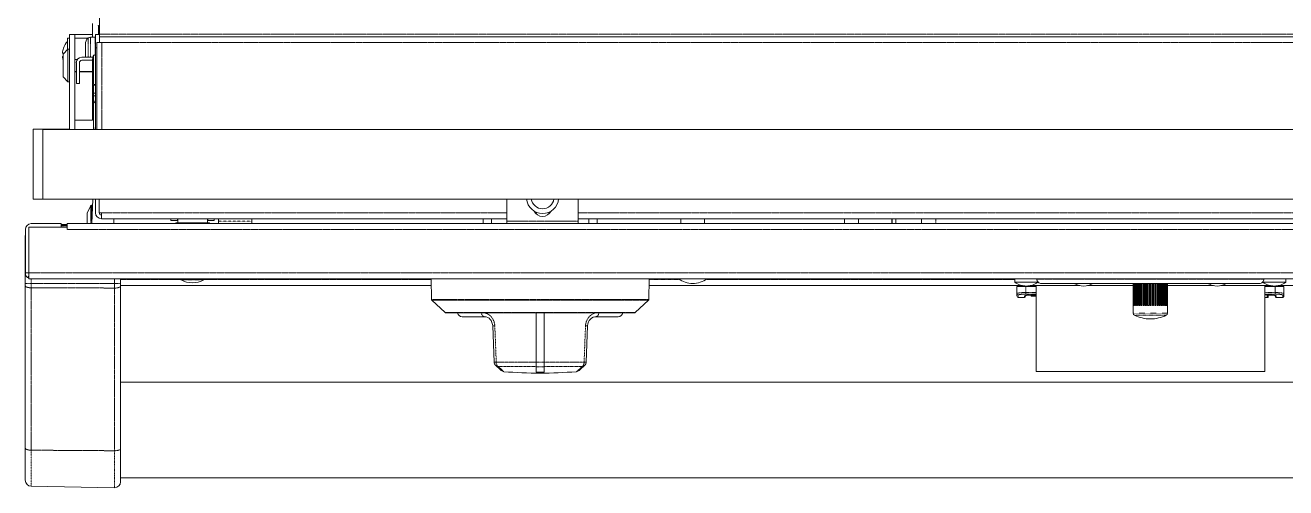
# Model space of a CAD drawing. Header units: millimetres. Extents: x 60499 to 556746, y 248297 to 497145.
# Drawn here: x 493954 to 507833, y 451664 to 456752 of the extents above; entities that cross this region are included whole.
import ezdxf

# ---------------------------------------------------------------- set-up
doc = ezdxf.new("R2010")
doc.units = ezdxf.units.MM
doc.linetypes.add('PHANTOM', pattern=[20, 10, -2, 2, -2, 2, -2])

msp = doc.modelspace()

# ---------------------------------------------------------------- linework, layer by layer
at = {"color": 7, "lineweight": 13, "ltscale": 0.03937}
for p, q in [((494770, 456653), (494770, 468296)), ((494442, 455609), (494442, 456650)), ((494501, 456650), (494501, 455604)), ((494770, 456623), (517899, 456623)), ((494728, 456503), (494728, 455604)), ((494741, 456563), (494741, 455604)), ((494043, 454840), (494043, 455609)), ((494148, 455609), (494148, 454840)), ((494148, 455604), (494148, 454840)), ((494148, 455604), (518503, 455604)), ((494148, 454840), (518503, 454840)), ((494415, 454569), (518269, 454569)), ((499256, 454623), (494794, 454623)), ((512641, 454623), (500043, 454623)), ((493954, 452101), (493954, 453887)), ((518663, 453963), (494021, 453963)), ((495004, 453887), (498424, 453887)), ((495004, 453884), (495004, 452095)), ((500823, 453887), (504935, 453887)), ((505083, 453887), (505083, 452941)), ((505143, 453910), (507541, 453910)), ((507603, 452941), (507603, 453887)), ((507749, 453887), (511861, 453887)), ((498585, 453587), (499623, 453587)), ((499623, 453587), (500662, 453587)), ((507603, 452941), (505083, 452941)), ((517680, 452824), (495004, 452824)), ((517680, 451774), (495004, 451774)), ((494020, 451680), (494937, 451664))]:
    msp.add_line(p, q, dxfattribs=at)
at = {"color": 7, "lineweight": 13, "ltscale": 0.004417}
msp.add_line((494696, 456622), (494696, 456770), dxfattribs=at)
at = {"color": 7, "lineweight": 13, "ltscale": 0.00175}
msp.add_line((494442, 456650), (494501, 456650), dxfattribs=at)
at = {"color": 7, "lineweight": 13, "ltscale": 0.00575}
for p, q in [((494501, 456650), (494694, 456650)), ((494501, 455709), (494694, 455709))]:
    msp.add_line(p, q, dxfattribs=at)
at = {"color": 7, "linetype": 'PHANTOM', "lineweight": 13, "ltscale": 0.006618}
msp.add_line((494671, 456399), (494671, 456622), dxfattribs=at)
at = {"color": 7, "lineweight": 13, "ltscale": 0.001538}
msp.add_line((494671, 456622), (494723, 456622), dxfattribs=at)
at = {"color": 7, "lineweight": 13, "ltscale": 0.000842838}
msp.add_line((494694, 456650), (494694, 456622), dxfattribs=at)
at = {"color": 7, "linetype": 'PHANTOM', "lineweight": 13, "ltscale": 0.005953}
msp.add_line((494723, 456422), (494723, 456622), dxfattribs=at)
at = {"color": 7, "lineweight": 13, "ltscale": 0.006785}
msp.add_line((494727, 456422), (494727, 456650), dxfattribs=at)
at = {"color": 7, "lineweight": 13, "ltscale": 0.001285}
msp.add_line((494727, 456650), (494770, 456650), dxfattribs=at)
at = {"color": 7, "lineweight": 13, "ltscale": 0.005828}
msp.add_line((494727, 456422), (494727, 456617), dxfattribs=at)
at = {"color": 7, "linetype": 'PHANTOM', "lineweight": 13, "ltscale": 0.002956}
msp.add_line((494759, 456650), (494759, 456749), dxfattribs=at)
at = {"color": 7, "linetype": 'PHANTOM', "lineweight": 13, "ltscale": 0.03937}
for p, q in [((517899, 456653), (494770, 456653)), ((494797, 456563), (517873, 456563)), ((494797, 456563), (494797, 455604)), ((499256, 454690), (494794, 454690)), ((512641, 454690), (500043, 454690)), ((499256, 454595), (500043, 454595)), ((494415, 454504), (518269, 454504)), ((518689, 454029), (493995, 454029)), ((494937, 453909), (494020, 453912)), ((494020, 452077), (494020, 453863)), ((494937, 453861), (494020, 453863)), ((494937, 453861), (494937, 452071)), ((495004, 453956), (495669, 453956)), ((495921, 453956), (498423, 453956)), ((501450, 453956), (504851, 453956)), ((505093, 453960), (507591, 453960)), ((499623, 453735), (498427, 453735)), ((499623, 453726), (498431, 453726)), ((500820, 453735), (499623, 453735)), ((500816, 453726), (499623, 453726)), ((498576, 453591), (499623, 453591)), ((499623, 453591), (500671, 453591)), ((494020, 452077), (494937, 452071))]:
    msp.add_line(p, q, dxfattribs=at)
at = {"color": 7, "lineweight": 13, "ltscale": 0.000887473}
msp.add_line((494770, 456623), (494770, 456653), dxfattribs=at)
at = {"color": 7, "lineweight": 13, "ltscale": 0.001775}
msp.add_line((494770, 456623), (494770, 456563), dxfattribs=at)
at = {"color": 7, "lineweight": 13, "ltscale": 0.002227}
for p, q in [((494371, 456435), (494423, 456487)), ((494371, 456435), (494423, 456487)), ((494371, 456183), (494423, 456131))]:
    msp.add_line(p, q, dxfattribs=at)
at = {"color": 7, "lineweight": 13, "ltscale": 2.56816e-05}
msp.add_line((494376, 456499), (494375, 456499), dxfattribs=at)
at = {"color": 7, "lineweight": 13, "ltscale": 0.003787}
msp.add_line((494419, 456610), (494419, 456483), dxfattribs=at)
at = {"color": 7, "lineweight": 13, "ltscale": 0.000674991}
msp.add_line((494442, 456610), (494419, 456610), dxfattribs=at)
at = {"color": 7, "lineweight": 13, "ltscale": 0.000660573}
for p, q in [((494423, 456487), (494423, 456465)), ((494442, 456487), (494442, 456465))]:
    msp.add_line(p, q, dxfattribs=at)
at = {"color": 7, "lineweight": 13, "ltscale": 0.000550007}
for p, q in [((494423, 456487), (494442, 456487)), ((494423, 456487), (494442, 456487)), ((494423, 456131), (494442, 456131))]:
    msp.add_line(p, q, dxfattribs=at)
at = {"color": 7, "lineweight": 13, "ltscale": 0.003663}
msp.add_line((494442, 456610), (494442, 456487), dxfattribs=at)
at = {"color": 7, "lineweight": 13, "ltscale": 0.004316}
msp.add_line((494501, 456611), (494646, 456611), dxfattribs=at)
at = {"color": 7, "lineweight": 13, "ltscale": 0.000968633}
msp.add_line((494616, 456509), (494616, 456542), dxfattribs=at)
at = {"color": 7, "lineweight": 13, "ltscale": 1.31204e-06}
msp.add_line((494616, 456541), (494616, 456541), dxfattribs=at)
at = {"color": 7, "lineweight": 13, "ltscale": 0.000405019}
msp.add_line((494616, 456528), (494616, 456541), dxfattribs=at)
at = {"color": 7, "lineweight": 13, "ltscale": 0.000904534}
for p, q in [((494616, 456497), (494616, 456528)), ((494616, 456402), (494616, 456433))]:
    msp.add_line(p, q, dxfattribs=at)
at = {"color": 7, "lineweight": 13, "ltscale": 0.002269}
for p, q in [((494616, 456433), (494616, 456509)), ((494616, 456421), (494616, 456497))]:
    msp.add_line(p, q, dxfattribs=at)
at = {"color": 7, "linetype": 'PHANTOM', "lineweight": 13, "ltscale": 0.006311}
msp.add_line((494646, 456400), (494646, 456612), dxfattribs=at)
at = {"color": 7, "lineweight": 13, "ltscale": 0.000372128}
msp.add_line((494728, 456503), (494741, 456503), dxfattribs=at)
at = {"color": 7, "lineweight": 13, "ltscale": 0.000644624}
msp.add_line((494762, 456563), (494741, 456563), dxfattribs=at)
at = {"color": 7, "lineweight": 13, "ltscale": 0.000242879}
msp.add_line((494770, 456563), (494762, 456563), dxfattribs=at)
at = {"color": 7, "lineweight": 13, "ltscale": 0.000775014}
for p, q in [((494770, 456563), (494797, 456563)), ((496081, 454569), (496081, 454595)), ((496448, 454569), (496448, 454595)), ((499256, 454595), (499256, 454569)), ((500043, 454595), (500043, 454569)), ((494415, 454504), (494415, 454530))]:
    msp.add_line(p, q, dxfattribs=at)
at = {"color": 7, "lineweight": 13, "ltscale": 0.00034918}
msp.add_line((494376, 456445), (494364, 456445), dxfattribs=at)
at = {"color": 7, "lineweight": 13, "ltscale": 0.000151837}
msp.add_line((494364, 456407), (494369, 456407), dxfattribs=at)
at = {"color": 7, "lineweight": 13, "ltscale": 0.000464732}
msp.add_line((494371, 456435), (494371, 456419), dxfattribs=at)
at = {"color": 7, "lineweight": 13, "ltscale": 0.00701}
msp.add_line((494371, 456183), (494371, 456419), dxfattribs=at)
at = {"color": 7, "lineweight": 13, "ltscale": 0.009964}
for p, q in [((494423, 456131), (494423, 456465)), ((494442, 456465), (494442, 456131))]:
    msp.add_line(p, q, dxfattribs=at)
at = {"color": 7, "lineweight": 13, "ltscale": 0.000834097}
msp.add_line((494501, 456376), (494529, 456376), dxfattribs=at)
at = {"color": 7, "lineweight": 13, "ltscale": 0.000834127}
msp.add_line((494501, 456376), (494529, 456376), dxfattribs=at)
at = {"color": 7, "lineweight": 13, "ltscale": 0.006775}
for p, q in [((494517, 456112), (494517, 456340)), ((494550, 456112), (494550, 456340))]:
    msp.add_line(p, q, dxfattribs=at)
at = {"color": 7, "lineweight": 13, "ltscale": 0.003656}
msp.add_line((494699, 456400), (494576, 456400), dxfattribs=at)
at = {"color": 7, "lineweight": 13, "ltscale": 0.003525}
msp.add_line((494576, 456366), (494695, 456366), dxfattribs=at)
at = {"color": 7, "lineweight": 13, "ltscale": 0.000637505}
msp.add_line((494616, 456400), (494616, 456421), dxfattribs=at)
at = {"color": 7, "lineweight": 13, "ltscale": 8.29021e-05}
msp.add_line((494616, 456400), (494616, 456402), dxfattribs=at)
at = {"color": 7, "lineweight": 13, "ltscale": 0.003698}
msp.add_line((494694, 456242), (494694, 456366), dxfattribs=at)
at = {"color": 7, "lineweight": 13, "ltscale": 0.003125}
for p, q in [((494695, 456366), (494695, 456261)), ((494695, 456156), (494695, 456261)), ((494043, 455609), (494148, 455609)), ((494148, 454840), (494043, 454840))]:
    msp.add_line(p, q, dxfattribs=at)
at = {"color": 7, "lineweight": 13, "ltscale": 0.00062501}
for p, q in [((494707, 456422), (494728, 456422)), ((494707, 456422), (494728, 456422)), ((494707, 456100), (494728, 456100))]:
    msp.add_line(p, q, dxfattribs=at)
at = {"color": 7, "lineweight": 13, "ltscale": 0.004787}
for p, q in [((494707, 456422), (494707, 456261)), ((494728, 456422), (494728, 456261)), ((494707, 456261), (494707, 456100)), ((494728, 456261), (494728, 456100))]:
    msp.add_line(p, q, dxfattribs=at)
at = {"color": 7, "lineweight": 13, "ltscale": 0.000469989}
msp.add_line((494501, 456242), (494517, 456242), dxfattribs=at)
at = {"color": 7, "lineweight": 13, "ltscale": 0.000470289}
msp.add_line((494501, 456240), (494517, 456240), dxfattribs=at)
at = {"color": 7, "lineweight": 13, "ltscale": 0.00428}
msp.add_line((494550, 456242), (494694, 456242), dxfattribs=at)
at = {"color": 7, "lineweight": 13, "ltscale": 0.004155}
msp.add_line((494550, 456240), (494690, 456240), dxfattribs=at)
at = {"color": 7, "lineweight": 13, "ltscale": 5.08827e-05}
msp.add_line((494690, 456240), (494690, 456242), dxfattribs=at)
at = {"color": 7, "lineweight": 13, "ltscale": 2.88692e-05}
msp.add_line((494695, 456243), (494694, 456242), dxfattribs=at)
at = {"color": 7, "lineweight": 13, "ltscale": 0.01585}
msp.add_line((494694, 456242), (494694, 455709), dxfattribs=at)
at = {"color": 7, "lineweight": 13, "ltscale": 0.001}
msp.add_line((494517, 456112), (494550, 456112), dxfattribs=at)
at = {"color": 7, "lineweight": 13, "ltscale": 0.002554}
msp.add_line((494707, 456005), (494707, 456091), dxfattribs=at)
at = {"color": 7, "lineweight": 13, "ltscale": 0.000599779}
msp.add_line((494707, 456091), (494727, 456091), dxfattribs=at)
at = {"color": 7, "lineweight": 13, "ltscale": 0.00036537}
msp.add_line((494727, 456088), (494727, 456100), dxfattribs=at)
at = {"color": 7, "linetype": 'PHANTOM', "lineweight": 13, "ltscale": 2.52311e-05}
msp.add_line((494727, 456088), (494728, 456088), dxfattribs=at)
at = {"color": 7, "lineweight": 13, "ltscale": 0.000395587}
for p, q in [((494694, 455961), (494707, 455961)), ((494694, 455827), (494707, 455827))]:
    msp.add_line(p, q, dxfattribs=at)
at = {"color": 7, "lineweight": 13, "ltscale": 0.000624889}
for p, q in [((494707, 456005), (494728, 456005)), ((494707, 455975), (494728, 455975))]:
    msp.add_line(p, q, dxfattribs=at)
at = {"color": 7, "lineweight": 13, "ltscale": 0.000897505}
msp.add_line((494707, 456005), (494707, 455975), dxfattribs=at)
at = {"color": 7, "lineweight": 13, "ltscale": 0.001516}
msp.add_line((494707, 455924), (494707, 455975), dxfattribs=at)
at = {"color": 7, "lineweight": 13, "ltscale": 0.009517}
msp.add_line((494707, 455604), (494707, 455924), dxfattribs=at)
at = {"color": 7, "lineweight": 13, "ltscale": 0.0083}
for p, q in [((494043, 455573), (494043, 455294)), ((494043, 455153), (494043, 454875))]:
    msp.add_line(p, q, dxfattribs=at)
at = {"color": 7, "lineweight": 13, "ltscale": 0.00875}
msp.add_line((494442, 455609), (494148, 455609), dxfattribs=at)
at = {"color": 7, "lineweight": 13, "ltscale": 0.00053775}
msp.add_line((494724, 455604), (494725, 455622), dxfattribs=at)
at = {"color": 7, "lineweight": 13, "ltscale": 0.008069}
msp.add_line((494688, 454569), (494698, 454840), dxfattribs=at)
at = {"color": 7, "lineweight": 13, "ltscale": 0.004477}
for p, q in [((494728, 454690), (494728, 454840)), ((494768, 454690), (494768, 454840))]:
    msp.add_line(p, q, dxfattribs=at)
at = {"color": 7, "lineweight": 13, "ltscale": 0.00729}
for p, q in [((499256, 454840), (499256, 454595)), ((500043, 454595), (500043, 454840))]:
    msp.add_line(p, q, dxfattribs=at)
at = {"color": 7, "lineweight": 13, "ltscale": 0.003443}
msp.add_line((494635, 454685), (494635, 454569), dxfattribs=at)
at = {"color": 7, "lineweight": 13, "ltscale": 0.002582}
msp.add_line((494636, 454689), (494675, 454766), dxfattribs=at)
at = {"color": 7, "linetype": 'PHANTOM', "lineweight": 13, "ltscale": 0.003555}
msp.add_line((494636, 454689), (494636, 454569), dxfattribs=at)
at = {"color": 7, "linetype": 'PHANTOM', "lineweight": 13, "ltscale": 0.005866}
msp.add_line((494675, 454569), (494675, 454766), dxfattribs=at)
at = {"color": 7, "lineweight": 13, "ltscale": 0.000384564}
msp.add_line((494695, 454771), (494682, 454771), dxfattribs=at)
at = {"color": 7, "linetype": 'PHANTOM', "lineweight": 13, "ltscale": 0.006005}
msp.add_line((494682, 454569), (494682, 454771), dxfattribs=at)
at = {"color": 7, "lineweight": 13, "ltscale": 0.000774984}
for p, q in [((494794, 454690), (494768, 454690)), ((493995, 453963), (494021, 453963))]:
    msp.add_line(p, q, dxfattribs=at)
at = {"color": 7, "lineweight": 13, "ltscale": 0.001975}
for p, q in [((494794, 454690), (494794, 454623)), ((493995, 453963), (493995, 454029))]:
    msp.add_line(p, q, dxfattribs=at)
at = {"color": 7, "linetype": 'PHANTOM', "lineweight": 13, "ltscale": 0.000757097}
msp.add_line((499592, 454690), (499566, 454690), dxfattribs=at)
at = {"color": 7, "linetype": 'PHANTOM', "lineweight": 13, "ltscale": 0.000757082}
msp.add_line((499733, 454690), (499707, 454690), dxfattribs=at)
at = {"color": 7, "lineweight": 13, "ltscale": 0.009775}
for p, q in [((494021, 454569), (494349, 454569)), ((494021, 454530), (494349, 454530))]:
    msp.add_line(p, q, dxfattribs=at)
at = {"color": 7, "lineweight": 13, "ltscale": 0.001175}
for p, q in [((494349, 454569), (494349, 454530)), ((493995, 454028), (493956, 454028))]:
    msp.add_line(p, q, dxfattribs=at)
at = {"color": 7, "lineweight": 13, "ltscale": 0.00041391}
msp.add_line((494363, 454561), (494349, 454561), dxfattribs=at)
at = {"color": 7, "linetype": 'PHANTOM', "lineweight": 13, "ltscale": 0.000411657}
msp.add_line((494363, 454556), (494349, 454556), dxfattribs=at)
at = {"color": 7, "lineweight": 13, "ltscale": 0.000427607}
msp.add_line((494364, 454548), (494349, 454548), dxfattribs=at)
at = {"color": 7, "lineweight": 13, "ltscale": 0.000427486}
msp.add_line((494349, 454548), (494364, 454548), dxfattribs=at)
at = {"color": 7, "linetype": 'PHANTOM', "lineweight": 13, "ltscale": 0.000429499}
for p, q in [((494349, 454534), (494364, 454534)), ((494349, 454533), (494364, 454533))]:
    msp.add_line(p, q, dxfattribs=at)
at = {"color": 7, "lineweight": 13, "ltscale": 2.58618e-05}
msp.add_line((494364, 454561), (494363, 454561), dxfattribs=at)
at = {"color": 7, "linetype": 'PHANTOM', "lineweight": 13, "ltscale": 2.81146e-05}
msp.add_line((494364, 454556), (494363, 454556), dxfattribs=at)
at = {"color": 7, "lineweight": 13, "ltscale": 0.001513}
msp.add_line((494415, 454561), (494364, 454561), dxfattribs=at)
at = {"color": 7, "linetype": 'PHANTOM', "lineweight": 13, "ltscale": 0.001515}
msp.add_line((494415, 454556), (494364, 454556), dxfattribs=at)
at = {"color": 7, "lineweight": 13, "ltscale": 0.001037}
msp.add_line((494364, 454548), (494399, 454548), dxfattribs=at)
at = {"color": 7, "lineweight": 13, "ltscale": 0.001052}
msp.add_line((494399, 454548), (494364, 454548), dxfattribs=at)
at = {"color": 7, "linetype": 'PHANTOM', "lineweight": 13, "ltscale": 0.001523}
for p, q in [((494364, 454534), (494415, 454534)), ((494364, 454533), (494415, 454533))]:
    msp.add_line(p, q, dxfattribs=at)
at = {"color": 7, "lineweight": 13, "ltscale": 0.000859598}
msp.add_line((494415, 454540), (494415, 454569), dxfattribs=at)
at = {"color": 7, "lineweight": 13, "ltscale": 0.000315388}
msp.add_line((494415, 454530), (494415, 454540), dxfattribs=at)
at = {"color": 7, "linetype": 'PHANTOM', "lineweight": 13, "ltscale": 0.001613}
for p, q in [((494928, 454569), (494930, 454623)), ((499089, 454569), (499088, 454623)), ((500159, 454569), (500160, 454623)), ((503980, 454569), (503980, 454623))]:
    msp.add_line(p, q, dxfattribs=at)
at = {"color": 7, "lineweight": 13, "ltscale": 0.000587463}
for p, q in [((495559, 454604), (495559, 454623)), ((496036, 454623), (496036, 454604))]:
    msp.add_line(p, q, dxfattribs=at)
at = {"color": 7, "lineweight": 13, "ltscale": 0.0021}
for p, q in [((495630, 454604), (495559, 454604)), ((496036, 454604), (495966, 454604))]:
    msp.add_line(p, q, dxfattribs=at)
at = {"color": 7, "lineweight": 13, "ltscale": 6.24769e-05}
for p, q in [((495575, 454623), (495575, 454621)), ((496020, 454623), (496020, 454621))]:
    msp.add_line(p, q, dxfattribs=at)
at = {"color": 7, "lineweight": 13, "ltscale": 0.01325}
msp.add_line((496020, 454621), (495575, 454621), dxfattribs=at)
at = {"color": 7, "lineweight": 13, "ltscale": 0.011}
msp.add_line((495983, 454579), (495613, 454579), dxfattribs=at)
at = {"color": 7, "lineweight": 13, "ltscale": 0.000300069}
for p, q in [((495613, 454569), (495613, 454579)), ((495983, 454569), (495983, 454579))]:
    msp.add_line(p, q, dxfattribs=at)
at = {"color": 7, "lineweight": 13, "ltscale": 0.000524986}
for p, q in [((495630, 454621), (495630, 454604)), ((495966, 454604), (495966, 454621))]:
    msp.add_line(p, q, dxfattribs=at)
at = {"color": 7, "lineweight": 13, "ltscale": 0.00125}
for p, q in [((495633, 454621), (495633, 454579)), ((495962, 454621), (495962, 454579))]:
    msp.add_line(p, q, dxfattribs=at)
at = {"color": 7, "lineweight": 13, "ltscale": 0.000837431}
for p, q in [((496081, 454623), (496081, 454595)), ((496448, 454623), (496448, 454595))]:
    msp.add_line(p, q, dxfattribs=at)
at = {"color": 7, "linetype": 'PHANTOM', "lineweight": 13, "ltscale": 0.010925}
msp.add_line((496081, 454595), (496448, 454595), dxfattribs=at)
at = {"color": 7, "lineweight": 13, "ltscale": 0.001613}
for p, q in [((498997, 454569), (498996, 454623)), ((500251, 454569), (500252, 454623)), ((501172, 454623), (501172, 454569)), ((501434, 454623), (501434, 454569)), ((502973, 454623), (502973, 454569)), ((502973, 454623), (502973, 454569)), ((503128, 454623), (503128, 454569)), ((503495, 454569), (503495, 454623)), ((503498, 454623), (503498, 454569)), ((503538, 454623), (503538, 454569)), ((503823, 454569), (503823, 454623))]:
    msp.add_line(p, q, dxfattribs=at)
at = {"color": 7, "lineweight": 13, "ltscale": 0.015365}
msp.add_line((493954, 453912), (493954, 454428), dxfattribs=at)
at = {"color": 7, "linetype": 'PHANTOM', "lineweight": 13, "ltscale": 3.52334e-05}
msp.add_line((493954, 454428), (493956, 454428), dxfattribs=at)
at = {"color": 7, "lineweight": 13, "ltscale": 0.013975}
msp.add_line((493954, 454425), (493954, 453956), dxfattribs=at)
at = {"color": 7, "lineweight": 13, "ltscale": 0.01415}
for p, q in [((493956, 454028), (493956, 454504)), ((493995, 454028), (493995, 454504))]:
    msp.add_line(p, q, dxfattribs=at)
at = {"color": 7, "lineweight": 13, "ltscale": 0.0125}
msp.add_line((493995, 454530), (494415, 454530), dxfattribs=at)
at = {"color": 7, "lineweight": 13, "ltscale": 0.0149}
msp.add_line((493995, 454530), (493995, 454029), dxfattribs=at)
at = {"color": 7, "lineweight": 13, "ltscale": 0.000563967}
msp.add_line((493995, 453990), (493984, 453974), dxfattribs=at)
at = {"color": 7, "lineweight": 13, "ltscale": 0.000725573}
for p, q in [((493954, 453887), (493954, 453912)), ((495004, 453909), (495004, 453884))]:
    msp.add_line(p, q, dxfattribs=at)
at = {"color": 7, "linetype": 'PHANTOM', "lineweight": 13, "ltscale": 0.001941}
msp.add_line((494020, 453912), (493954, 453912), dxfattribs=at)
at = {"color": 7, "linetype": 'PHANTOM', "lineweight": 13, "ltscale": 0.001526}
msp.add_line((494020, 453912), (494020, 453963), dxfattribs=at)
at = {"color": 7, "linetype": 'PHANTOM', "lineweight": 13, "ltscale": 0.001433}
for p, q in [((494020, 453863), (494020, 453912)), ((494937, 453909), (494937, 453861))]:
    msp.add_line(p, q, dxfattribs=at)
at = {"color": 7, "linetype": 'PHANTOM', "lineweight": 13, "ltscale": 0.001614}
msp.add_line((494937, 453963), (494937, 453909), dxfattribs=at)
at = {"color": 7, "linetype": 'PHANTOM', "lineweight": 13, "ltscale": 0.002009}
msp.add_line((494937, 453909), (495004, 453909), dxfattribs=at)
at = {"color": 7, "lineweight": 13, "ltscale": 0.001614}
msp.add_line((495004, 453963), (495004, 453909), dxfattribs=at)
at = {"color": 7, "lineweight": 13, "ltscale": 0.000275559}
for p, q in [((495669, 453963), (495669, 453954)), ((495921, 453963), (495921, 453954))]:
    msp.add_line(p, q, dxfattribs=at)
at = {"color": 7, "linetype": 'PHANTOM', "lineweight": 13, "ltscale": 0.0075}
msp.add_line((495669, 453954), (495921, 453954), dxfattribs=at)
at = {"color": 7, "linetype": 'PHANTOM', "lineweight": 13, "ltscale": 0.003684}
for p, q in [((495671, 453950), (495795, 453950)), ((495795, 453950), (495918, 453950))]:
    msp.add_line(p, q, dxfattribs=at)
at = {"color": 7, "lineweight": 13, "ltscale": 0.00678}
for p, q in [((498427, 453735), (498423, 453963)), ((500820, 453735), (500824, 453963))]:
    msp.add_line(p, q, dxfattribs=at)
at = {"color": 7, "linetype": 'PHANTOM', "lineweight": 13, "ltscale": 0.00988}
msp.add_line((500824, 453956), (501156, 453956), dxfattribs=at)
at = {"color": 7, "lineweight": 13, "ltscale": 0.001137}
for p, q in [((504851, 453963), (504851, 453925)), ((507833, 453963), (507833, 453925))]:
    msp.add_line(p, q, dxfattribs=at)
at = {"color": 7, "lineweight": 13, "ltscale": 0.00375}
for p, q in [((504851, 453925), (504977, 453925)), ((504977, 453925), (505103, 453925)), ((507707, 453925), (507581, 453925)), ((507833, 453925), (507707, 453925))]:
    msp.add_line(p, q, dxfattribs=at)
at = {"color": 7, "lineweight": 13, "ltscale": 0.002917}
for p, q in [((504872, 453879), (504970, 453879)), ((507812, 453879), (507714, 453879))]:
    msp.add_line(p, q, dxfattribs=at)
at = {"color": 7, "lineweight": 13, "ltscale": 0.002354}
for p, q in [((504872, 453799), (504872, 453879)), ((507812, 453879), (507812, 453799))]:
    msp.add_line(p, q, dxfattribs=at)
at = {"color": 7, "lineweight": 13, "ltscale": 0.000161118}
msp.add_line((504954, 453879), (504954, 453884), dxfattribs=at)
at = {"color": 7, "lineweight": 13, "ltscale": 0.003358}
msp.add_line((505083, 453879), (504970, 453879), dxfattribs=at)
at = {"color": 7, "linetype": 'PHANTOM', "lineweight": 13, "ltscale": 0.001995}
for p, q in [((504970, 453812), (504970, 453879)), ((507714, 453879), (507714, 453812))]:
    msp.add_line(p, q, dxfattribs=at)
at = {"color": 7, "lineweight": 13, "ltscale": 0.016243}
for p, q in [((505019, 453887), (505565, 453887)), ((507119, 453887), (507665, 453887))]:
    msp.add_line(p, q, dxfattribs=at)
at = {"color": 7, "linetype": 'PHANTOM', "lineweight": 13, "ltscale": 0.000249968}
for p, q in [((505056, 453879), (505056, 453887)), ((507628, 453879), (507628, 453887))]:
    msp.add_line(p, q, dxfattribs=at)
at = {"color": 7, "lineweight": 13, "ltscale": 8.74076e-05}
for p, q in [((505093, 453963), (505093, 453960)), ((507591, 453963), (507591, 453960))]:
    msp.add_line(p, q, dxfattribs=at)
at = {"color": 7, "linetype": 'PHANTOM', "lineweight": 13, "ltscale": 1.29159e-06}
msp.add_line((505093, 453960), (505093, 453960), dxfattribs=at)
at = {"color": 7, "lineweight": 13, "ltscale": 0.000133605}
msp.add_line((505103, 453929), (505103, 453925), dxfattribs=at)
at = {"color": 7, "lineweight": 13, "ltscale": 1.23152e-06}
msp.add_line((505143, 453910), (505143, 453910), dxfattribs=at)
at = {"color": 7, "lineweight": 13, "ltscale": 0.014996}
msp.add_line((505649, 453887), (506153, 453887), dxfattribs=at)
at = {"color": 7, "lineweight": 13, "ltscale": 0.007163}
for p, q in [((506153, 453669), (506153, 453910)), ((506154, 453669), (506154, 453910)), ((506155, 453669), (506155, 453910)), ((506158, 453669), (506158, 453910)), ((506161, 453669), (506161, 453910)), ((506165, 453669), (506165, 453910)), ((506170, 453669), (506170, 453910)), ((506176, 453669), (506176, 453910)), ((506183, 453669), (506183, 453910)), ((506190, 453669), (506190, 453910)), ((506190, 453910), (506190, 453669)), ((506199, 453669), (506199, 453910)), ((506205, 453910), (506205, 453669)), ((506207, 453669), (506207, 453910)), ((506217, 453669), (506217, 453910)), ((506223, 453910), (506223, 453669)), ((506227, 453669), (506227, 453910)), ((506238, 453669), (506238, 453910)), ((506243, 453910), (506243, 453669)), ((506249, 453669), (506249, 453910)), ((506261, 453669), (506261, 453910)), ((506265, 453910), (506265, 453669)), ((506273, 453669), (506273, 453910)), ((506285, 453669), (506285, 453910)), ((506288, 453910), (506288, 453669)), ((506298, 453669), (506298, 453910)), ((506311, 453669), (506311, 453910)), ((506312, 453910), (506312, 453669)), ((506324, 453669), (506324, 453910)), ((506337, 453669), (506337, 453910)), ((506351, 453669), (506351, 453910)), ((506364, 453669), (506364, 453910)), ((506375, 453910), (506375, 453669)), ((506377, 453669), (506377, 453910)), ((506390, 453669), (506390, 453910)), ((506400, 453910), (506400, 453669)), ((506402, 453669), (506402, 453910)), ((506415, 453669), (506415, 453910)), ((506423, 453910), (506423, 453669)), ((506427, 453669), (506427, 453910)), ((506438, 453669), (506438, 453910)), ((506445, 453910), (506445, 453669)), ((506449, 453669), (506449, 453910)), ((506460, 453669), (506460, 453910)), ((506470, 453669), (506470, 453910)), ((506479, 453669), (506479, 453910)), ((506482, 453910), (506482, 453669)), ((506488, 453669), (506488, 453910)), ((506496, 453669), (506496, 453910)), ((506496, 453910), (506496, 453669)), ((506503, 453669), (506503, 453910)), ((506510, 453669), (506510, 453910)), ((506515, 453669), (506515, 453910)), ((506520, 453669), (506520, 453910)), ((506524, 453669), (506524, 453910)), ((506527, 453669), (506527, 453910)), ((506529, 453669), (506529, 453910)), ((506531, 453669), (506531, 453910)), ((506531, 453669), (506531, 453910))]:
    msp.add_line(p, q, dxfattribs=at)
at = {"color": 7, "lineweight": 13, "ltscale": 0.009663}
msp.add_line((506153, 453585), (506153, 453910), dxfattribs=at)
at = {"color": 7, "lineweight": 13, "ltscale": 0.007162}
for p, q in [((506338, 453910), (506338, 453669)), ((506350, 453910), (506350, 453669)), ((506464, 453910), (506464, 453669))]:
    msp.add_line(p, q, dxfattribs=at)
at = {"color": 7, "lineweight": 13, "ltscale": 0.014997}
msp.add_line((506531, 453887), (507035, 453887), dxfattribs=at)
at = {"color": 7, "lineweight": 13, "ltscale": 0.000133544}
msp.add_line((507581, 453929), (507581, 453925), dxfattribs=at)
at = {"color": 7, "lineweight": 13, "ltscale": 0.003308}
msp.add_line((507714, 453879), (507603, 453879), dxfattribs=at)
at = {"color": 7, "lineweight": 13, "ltscale": 0.000161539}
msp.add_line((507730, 453879), (507730, 453884), dxfattribs=at)
at = {"color": 7, "lineweight": 13, "ltscale": 0.005906}
for p, q in [((498576, 453591), (498431, 453726)), ((500671, 453591), (500816, 453726))]:
    msp.add_line(p, q, dxfattribs=at)
at = {"color": 7, "lineweight": 13, "ltscale": 0.000741193}
for p, q in [((504872, 453775), (504872, 453799)), ((507812, 453799), (507812, 453775))]:
    msp.add_line(p, q, dxfattribs=at)
at = {"color": 7, "linetype": 'PHANTOM', "lineweight": 13, "ltscale": 0.000743656}
for p, q in [((504885, 453758), (504885, 453783)), ((507799, 453783), (507799, 453758))]:
    msp.add_line(p, q, dxfattribs=at)
at = {"color": 7, "lineweight": 13, "ltscale": 0.002109}
for p, q in [((504956, 453758), (504885, 453758)), ((507799, 453758), (507728, 453758))]:
    msp.add_line(p, q, dxfattribs=at)
at = {"color": 7, "linetype": 'PHANTOM', "lineweight": 13, "ltscale": 0.000517898}
for p, q in [((504956, 453775), (504956, 453758)), ((507728, 453758), (507728, 453775))]:
    msp.add_line(p, q, dxfattribs=at)
at = {"color": 7, "lineweight": 13, "ltscale": 0.000157754}
for p, q in [((504969, 453780), (504969, 453775)), ((507715, 453775), (507715, 453780))]:
    msp.add_line(p, q, dxfattribs=at)
at = {"color": 7, "linetype": 'PHANTOM', "lineweight": 13, "ltscale": 0.003358}
for p, q in [((504970, 453812), (505083, 453812)), ((504970, 453795), (505083, 453795))]:
    msp.add_line(p, q, dxfattribs=at)
at = {"color": 7, "linetype": 'PHANTOM', "lineweight": 13, "ltscale": 0.000496331}
for p, q in [((504970, 453812), (504970, 453795)), ((507714, 453812), (507714, 453795))]:
    msp.add_line(p, q, dxfattribs=at)
at = {"color": 7, "lineweight": 13, "ltscale": 0.00032488}
msp.add_line((505029, 453774), (505029, 453784), dxfattribs=at)
at = {"color": 7, "linetype": 'PHANTOM', "lineweight": 13, "ltscale": 0.001444}
msp.add_line((505083, 453785), (505035, 453785), dxfattribs=at)
at = {"color": 7, "linetype": 'PHANTOM', "lineweight": 13, "ltscale": 2.64325e-06}
for p, q in [((505035, 453785), (505035, 453785)), ((507650, 453785), (507650, 453785))]:
    msp.add_line(p, q, dxfattribs=at)
at = {"color": 7, "lineweight": 13, "ltscale": 0.001444}
msp.add_line((505083, 453785), (505035, 453785), dxfattribs=at)
at = {"color": 7, "lineweight": 13, "ltscale": 0.00022121}
msp.add_line((505044, 453775), (505037, 453775), dxfattribs=at)
at = {"color": 7, "linetype": 'PHANTOM', "lineweight": 13, "ltscale": 0.000285411}
msp.add_line((505044, 453775), (505044, 453785), dxfattribs=at)
at = {"color": 7, "lineweight": 13, "ltscale": 0.00049516}
msp.add_line((505083, 453775), (505067, 453775), dxfattribs=at)
at = {"color": 7, "linetype": 'PHANTOM', "lineweight": 13, "ltscale": 0.003308}
for p, q in [((507603, 453812), (507714, 453812)), ((507603, 453795), (507714, 453795))]:
    msp.add_line(p, q, dxfattribs=at)
at = {"color": 7, "linetype": 'PHANTOM', "lineweight": 13, "ltscale": 0.001394}
msp.add_line((507650, 453785), (507603, 453785), dxfattribs=at)
at = {"color": 7, "lineweight": 13, "ltscale": 0.001394}
msp.add_line((507650, 453785), (507603, 453785), dxfattribs=at)
at = {"color": 7, "lineweight": 13, "ltscale": 0.000682831}
msp.add_line((507626, 453758), (507603, 453758), dxfattribs=at)
at = {"color": 7, "lineweight": 13, "ltscale": 0.000494889}
msp.add_line((507626, 453785), (507626, 453768), dxfattribs=at)
at = {"color": 7, "lineweight": 13, "ltscale": 7.01664e-05}
msp.add_line((507626, 453768), (507626, 453766), dxfattribs=at)
at = {"color": 7, "lineweight": 13, "ltscale": 0.000213623}
msp.add_line((507626, 453766), (507626, 453758), dxfattribs=at)
at = {"color": 7, "lineweight": 13, "ltscale": 0.000773152}
msp.add_line((507638, 453759), (507638, 453785), dxfattribs=at)
at = {"color": 7, "lineweight": 13, "ltscale": 0.000341911}
msp.add_line((507638, 453784), (507650, 453784), dxfattribs=at)
at = {"color": 7, "lineweight": 13, "ltscale": 0.016151}
for p, q in [((499580, 453587), (499580, 453045)), ((499667, 453587), (499667, 453045))]:
    msp.add_line(p, q, dxfattribs=at)
at = {"color": 7, "lineweight": 13, "ltscale": 1.76918e-05}
msp.add_line((506154, 453669), (506153, 453669), dxfattribs=at)
at = {"color": 7, "linetype": 'PHANTOM', "lineweight": 13, "ltscale": 0.000181243}
msp.add_line((506153, 453585), (506159, 453585), dxfattribs=at)
at = {"color": 7, "lineweight": 13, "ltscale": 7.21188e-05}
msp.add_line((506158, 453669), (506155, 453669), dxfattribs=at)
at = {"color": 7, "linetype": 'PHANTOM', "lineweight": 13, "ltscale": 0.011069}
msp.add_line((506531, 453585), (506159, 453585), dxfattribs=at)
at = {"color": 7, "lineweight": 13, "ltscale": 0.000125134}
msp.add_line((506165, 453669), (506161, 453669), dxfattribs=at)
at = {"color": 7, "linetype": 'PHANTOM', "lineweight": 13, "ltscale": 0.000167366}
msp.add_line((506168, 453562), (506173, 453562), dxfattribs=at)
at = {"color": 7, "lineweight": 13, "ltscale": 0.000175716}
msp.add_line((506176, 453669), (506170, 453669), dxfattribs=at)
at = {"color": 7, "linetype": 'PHANTOM', "lineweight": 13, "ltscale": 0.006335}
msp.add_line((506386, 453562), (506173, 453562), dxfattribs=at)
at = {"color": 7, "lineweight": 13, "ltscale": 0.000222874}
msp.add_line((506190, 453669), (506183, 453669), dxfattribs=at)
at = {"color": 7, "lineweight": 13, "ltscale": 0.000265677}
msp.add_line((506207, 453669), (506199, 453669), dxfattribs=at)
at = {"color": 7, "lineweight": 13, "ltscale": 0.000303344}
msp.add_line((506227, 453669), (506217, 453669), dxfattribs=at)
at = {"color": 7, "lineweight": 13, "ltscale": 0.000335063}
msp.add_line((506249, 453669), (506238, 453669), dxfattribs=at)
at = {"color": 7, "lineweight": 13, "ltscale": 0.000360294}
msp.add_line((506273, 453669), (506261, 453669), dxfattribs=at)
at = {"color": 7, "lineweight": 13, "ltscale": 0.000378496}
msp.add_line((506298, 453669), (506285, 453669), dxfattribs=at)
at = {"color": 7, "lineweight": 13, "ltscale": 0.000389339}
msp.add_line((506324, 453669), (506311, 453669), dxfattribs=at)
at = {"color": 7, "lineweight": 13, "ltscale": 0.000392613}
msp.add_line((506351, 453669), (506337, 453669), dxfattribs=at)
at = {"color": 7, "lineweight": 13, "ltscale": 0.000388228}
msp.add_line((506377, 453669), (506364, 453669), dxfattribs=at)
at = {"color": 7, "linetype": 'PHANTOM', "lineweight": 13, "ltscale": 0.003886}
msp.add_line((506517, 453562), (506386, 453562), dxfattribs=at)
at = {"color": 7, "lineweight": 13, "ltscale": 0.000376273}
msp.add_line((506402, 453669), (506390, 453669), dxfattribs=at)
at = {"color": 7, "lineweight": 13, "ltscale": 0.00035702}
msp.add_line((506427, 453669), (506415, 453669), dxfattribs=at)
at = {"color": 7, "lineweight": 13, "ltscale": 0.000330797}
msp.add_line((506449, 453669), (506438, 453669), dxfattribs=at)
at = {"color": 7, "lineweight": 13, "ltscale": 0.000298177}
msp.add_line((506470, 453669), (506460, 453669), dxfattribs=at)
at = {"color": 7, "lineweight": 13, "ltscale": 0.00025973}
msp.add_line((506488, 453669), (506479, 453669), dxfattribs=at)
at = {"color": 7, "lineweight": 13, "ltscale": 0.000216206}
msp.add_line((506503, 453669), (506496, 453669), dxfattribs=at)
at = {"color": 7, "lineweight": 13, "ltscale": 0.000168507}
msp.add_line((506515, 453669), (506510, 453669), dxfattribs=at)
at = {"color": 7, "lineweight": 13, "ltscale": 0.000117505}
msp.add_line((506524, 453669), (506520, 453669), dxfattribs=at)
at = {"color": 7, "lineweight": 13, "ltscale": 6.42491e-05}
msp.add_line((506529, 453669), (506527, 453669), dxfattribs=at)
at = {"color": 7, "lineweight": 13, "ltscale": 9.97228e-06}
msp.add_line((506531, 453669), (506531, 453669), dxfattribs=at)
at = {"color": 7, "lineweight": 13, "ltscale": 0.0025}
msp.add_line((506531, 453585), (506531, 453669), dxfattribs=at)
at = {"color": 7, "lineweight": 13, "ltscale": 0.007428}
for p, q in [((498763, 453545), (499012, 453545)), ((500235, 453545), (500484, 453545))]:
    msp.add_line(p, q, dxfattribs=at)
at = {"color": 7, "lineweight": 13, "ltscale": 0.011891}
for p, q in [((499117, 453045), (499102, 453444)), ((500130, 453045), (500145, 453444))]:
    msp.add_line(p, q, dxfattribs=at)
at = {"color": 7, "lineweight": 13, "ltscale": 0.01189}
msp.add_line((499102, 453444), (499117, 453045), dxfattribs=at)
at = {"color": 7, "linetype": 'PHANTOM', "lineweight": 13, "ltscale": 0.011891}
for p, q in [((499124, 453444), (499140, 453045)), ((500107, 453045), (500123, 453444))]:
    msp.add_line(p, q, dxfattribs=at)
at = {"color": 7, "linetype": 'PHANTOM', "lineweight": 13, "ltscale": 0.013092}
for p, q in [((499580, 453045), (499140, 453045)), ((500107, 453045), (499667, 453045))]:
    msp.add_line(p, q, dxfattribs=at)
at = {"color": 7, "lineweight": 13, "ltscale": 0.001497}
for p, q in [((499580, 452995), (499580, 453045)), ((499667, 452995), (499667, 453045))]:
    msp.add_line(p, q, dxfattribs=at)
at = {"color": 7, "linetype": 'PHANTOM', "lineweight": 13, "ltscale": 0.0026}
for p, q in [((499667, 453045), (499580, 453045)), ((499667, 452995), (499580, 452995))]:
    msp.add_line(p, q, dxfattribs=at)
at = {"color": 7, "linetype": 'PHANTOM', "lineweight": 13, "ltscale": 0.012417}
for p, q in [((499163, 452997), (499580, 452997)), ((499667, 452997), (500084, 452997))]:
    msp.add_line(p, q, dxfattribs=at)
at = {"color": 7, "lineweight": 13, "ltscale": 0.001733}
for p, q in [((499580, 452936), (499580, 452995)), ((499667, 452936), (499667, 452995))]:
    msp.add_line(p, q, dxfattribs=at)
at = {"color": 7, "lineweight": 13, "ltscale": 0.0026}
msp.add_line((499667, 452936), (499580, 452936), dxfattribs=at)
at = {"color": 7, "lineweight": 13, "ltscale": 0.010558}
msp.add_line((493954, 452101), (493954, 451746), dxfattribs=at)
at = {"color": 7, "linetype": 'PHANTOM', "lineweight": 13, "ltscale": 0.011825}
msp.add_line((494020, 452077), (494020, 451680), dxfattribs=at)
at = {"color": 7, "linetype": 'PHANTOM', "lineweight": 13, "ltscale": 0.012131}
msp.add_line((494937, 451664), (494937, 452071), dxfattribs=at)
at = {"color": 7, "lineweight": 13, "ltscale": 0.010864}
msp.add_line((495004, 451730), (495004, 452095), dxfattribs=at)
at = {"color": 7, "lineweight": 13, "ltscale": 3.44543e-05}
msp.add_line((494937, 451664), (494938, 451664), dxfattribs=at)
at = {"color": 7, "linetype": 'PHANTOM', "lineweight": 13, "ltscale": 0.03937}
for points in [[(494728, 455623), (494725, 455623), (494725, 455623), (494725, 455623), (494725, 455622), (494725, 455622)], [(504970, 453812), (504927, 453810), (504890, 453806), (504879, 453804), (504876, 453802), (504873, 453801), (504873, 453800), (504872, 453799)], [(504872, 453799), (504874, 453792), (504878, 453786), (504884, 453783), (504885, 453783)], [(504970, 453795), (504932, 453793), (504901, 453789), (504891, 453787), (504888, 453785), (504886, 453784), (504885, 453783)], [(505035, 453785), (505000, 453783), (504971, 453780), (504959, 453777), (504957, 453776), (504957, 453776), (504956, 453775)], [(507728, 453775), (507728, 453776), (507727, 453776), (507726, 453777), (507723, 453778), (507714, 453780), (507685, 453783), (507650, 453785)], [(507812, 453799), (507812, 453800), (507811, 453801), (507810, 453801), (507808, 453803), (507799, 453805), (507785, 453807), (507768, 453809), (507714, 453812)], [(507799, 453783), (507798, 453784), (507798, 453784), (507796, 453785), (507792, 453787), (507780, 453790), (507749, 453794), (507714, 453795)], [(499018, 453587), (499041, 453578), (499053, 453571), (499065, 453563), (499077, 453552), (499088, 453540), (499099, 453524), (499110, 453504), (499115, 453492), (499119, 453479), (499123, 453458), (499124, 453444)], [(500123, 453444), (500125, 453467), (500129, 453482), (500133, 453496), (500144, 453518), (500155, 453535), (500167, 453549), (500178, 453559), (500188, 453567), (500201, 453575), (500214, 453582), (500229, 453587)], [(499124, 453444), (499104, 453444), (499102, 453444), (499102, 453444), (499102, 453444), (499102, 453444)], [(500123, 453444), (500144, 453444), (500145, 453444), (500145, 453444), (500145, 453444)], [(499117, 453045), (499117, 453045), (499117, 453045), (499118, 453045), (499140, 453045), (499140, 453045)], [(500107, 453045), (500129, 453045), (500130, 453045), (500130, 453045), (500130, 453045)]]:
    msp.add_lwpolyline(points, dxfattribs=at)
at = {"color": 7, "lineweight": 13, "ltscale": 0.03937}
for points in [[(504872, 453775), (504874, 453766), (504879, 453760), (504885, 453758)], [(504969, 453775), (504968, 453766), (504963, 453760), (504956, 453758)], [(504963, 453778), (504985, 453782), (505023, 453784), (505035, 453785)], [(504969, 453780), (504990, 453783), (505029, 453784)], [(505037, 453775), (505031, 453774), (505029, 453774), (505029, 453774), (505029, 453774), (505029, 453774), (505029, 453774)], [(505029, 453774), (505029, 453774), (505029, 453773), (505029, 453773), (505033, 453773), (505039, 453773)], [(507638, 453759), (507638, 453759), (507637, 453758), (507626, 453758)], [(507721, 453778), (507699, 453782), (507661, 453784), (507650, 453785)], [(507715, 453780), (507694, 453783), (507651, 453784), (507650, 453784)], [(507812, 453775), (507810, 453766), (507805, 453760), (507799, 453758)], [(499012, 453545), (499029, 453544), (499046, 453537), (499061, 453528), (499073, 453516), (499083, 453503), (499093, 453483), (499100, 453461), (499102, 453444)], [(500145, 453444), (500148, 453467), (500156, 453488), (500164, 453503), (500177, 453519), (500190, 453531), (500208, 453540), (500225, 453545), (500235, 453545)]]:
    msp.add_lwpolyline(points, dxfattribs=at)
for centre, radius, start, end in [((494818, 456752), 59.3, 180, 216.4194), ((494671, 456584), 37.2, 90, 133.0508), ((494723, 456617), 4.2, 0, 90), ((494582, 456426), 219, 160.5129, 175.0507), ((494582, 456426), 219, 160.5129, 175.0507), ((494582, 456426), 220, 137.7506, 160.588), ((494712, 456542), 95.9, 133.0508, 180), ((494582, 456426), 219, 184.9493, 195.1306), ((494582, 456426), 219, 184.9493, 195.1224), ((494582, 456426), 207, 174.771, 176.314), ((494576, 456340), 59.6, 90, 180), ((494576, 456340), 26, 90, 180), ((494825, 456366), 130, 154.5777, 180), ((494825, 456366), 130, 154.5777, 165.0273), ((494825, 456156), 130, 180, 205.4223), ((494825, 456156), 130, 180, 205.4223), ((494793, 456088), 66.2, 180, 189.1512), ((494881, 455617), 156, 168.0082, 178), ((499650, 454859), 178, 185.92, 354.08), ((499650, 454859), 126, 188.4302, 351.5699), ((494643, 454685), 8.4, 153.435, 180), ((494682, 454762), 8.4, 90, 153.435), ((494794, 454690), 66.3, 180, 270), ((494794, 454690), 26, 180, 270), ((499650, 454754), 105, 206.4233, 333.5767), ((494021, 454504), 65.5, 90, 180), ((494403, 453736), 812, 89.1928, 90.8044), ((496264, 454727), 105, 259.7492, 280.2582), ((494021, 454428), 66.3, 169.1439, 180), ((494023, 454425), 68.9, 168.6897, 180), ((494021, 454028), 65.5, 180.0007, 246.5824), ((494023, 453956), 68.9, 180, 186.3402), ((495673, 453954), 4.2, 180, 241.8155), ((495795, 454181), 262, 241.8155, 270), ((495795, 454181), 262, 270, 298.1845), ((495916, 453954), 4.2, 298.1845, 360), ((501303, 454175), 264, 233.4987, 270), ((501303, 454175), 264, 270, 306.5013), ((504977, 454093), 210, 233.1301, 270), ((504977, 454093), 210, 270, 306.8699), ((505143, 453960), 50.4, 180, 270.0001), ((505607, 454093), 210, 240.6922, 270), ((505607, 454093), 210, 270, 299.3079), ((507077, 454093), 210, 240.6921, 270), ((507077, 454093), 210, 270, 299.3078), ((507541, 453960), 50.4, 269.9999, 0), ((507707, 454093), 210, 233.1301, 270), ((507707, 454093), 210, 270, 306.8699), ((498440, 453735), 12.6, 181, 227), ((500807, 453735), 12.6, 313, 359), ((505041, 453325), 447, 84.6153, 90.2399), ((505061, 452565), 1210, 89.7207, 90.7678), ((498585, 453600), 12.6, 227, 270), ((498763, 453596), 50.4, 189.5941, 270), ((500484, 453596), 50.4, 270, 350.4059), ((500662, 453600), 12.6, 270, 313), ((506179, 453585), 26, 180, 243.6447), ((506342, 453914), 393, 243.6447, 270), ((506342, 453914), 393, 270, 296.3553), ((506505, 453585), 26, 296.3553, 0), ((499167, 453047), 50.4, 182.1915, 227.5189), ((499167, 453047), 50.4, 182.1704, 227.496), ((509415, 464228), 15217, 227.4965, 227.81), ((489832, 464228), 15217, 312.19, 312.5034), ((500080, 453047), 50.4, 312.5, 357.8085), ((499229, 452991), 50.4, 227.8586, 265.4594), ((499623, 457964), 5039, 265.4597, 270), ((499623, 457964), 5039, 270, 274.5403), ((500018, 452991), 50.4, 274.5406, 312.1414), ((494021, 451746), 66.3, 180, 269), ((494938, 451730), 66.3, 270, 0)]:
    msp.add_arc(centre, radius, start, end, dxfattribs=at)
at = {"color": 7, "linetype": 'PHANTOM', "lineweight": 13, "ltscale": 0.03937}
for centre, radius, start, end in [((504956, 453787), 11.3, 271.2246, 316.0179), ((507728, 453787), 11.3, 223.9823, 268.7754), ((500081, 453045), 48.2, 273.6427, 312.4016), ((510204, 465051), 16346, 227.5105, 227.8042), ((489051, 465042), 16335, 312.1959, 312.4898)]:
    msp.add_arc(centre, radius, start, end, dxfattribs=at)
at = {"color": 7, "lineweight": 13, "ltscale": 0.03937}
for centre, major_axis, ratio, start_param, end_param in [((494763, 455924), (55.3, 0), 0.642788, 3.141593, 4.042409), ((507728, 453775), (0, -16.8), 0.777778, 4.712389, 6.283185)]:
    msp.add_ellipse(centre, major_axis=major_axis, ratio=ratio, start_param=start_param, end_param=end_param, dxfattribs=at)
at = {"color": 7, "linetype": 'PHANTOM', "lineweight": 13, "ltscale": 0.03937}
for centre, major_axis, ratio, start_param, end_param in [((494881, 455617), (156, -5), 0.477219, 3.131462, 3.141593), ((494021, 453887), (66.3, 0), 0.358368, 3.141593, 4.694936), ((494938, 453884), (-66.3, 0), 0.358368, 1.553343, 3.141593), ((507799, 453799), (0, 16.7), 0.781629, 3.141593, 4.712389), ((499012, 453596), (0, -50.4), 0.710181, 4.879768, 6.283157), ((500235, 453596), (0, -50.4), 0.710166, 6.283185, 7.686533), ((499167, 453047), (-34, -37.1), 0.973066, 6.283185, 6.945703), ((499167, 453047), (0, 50.4), 0.541983, 1.605703, 2.972054), ((500080, 453047), (0, 50.4), 0.541983, 3.311131, 4.677482), ((494021, 452101), (66.3, 0), 0.358368, 3.141593, 4.694936), ((494938, 452095), (-66.3, 0), 0.358368, 1.553343, 3.141593)]:
    msp.add_ellipse(centre, major_axis=major_axis, ratio=ratio, start_param=start_param, end_param=end_param, dxfattribs=at)

doc.saveas('drawing.dxf')
